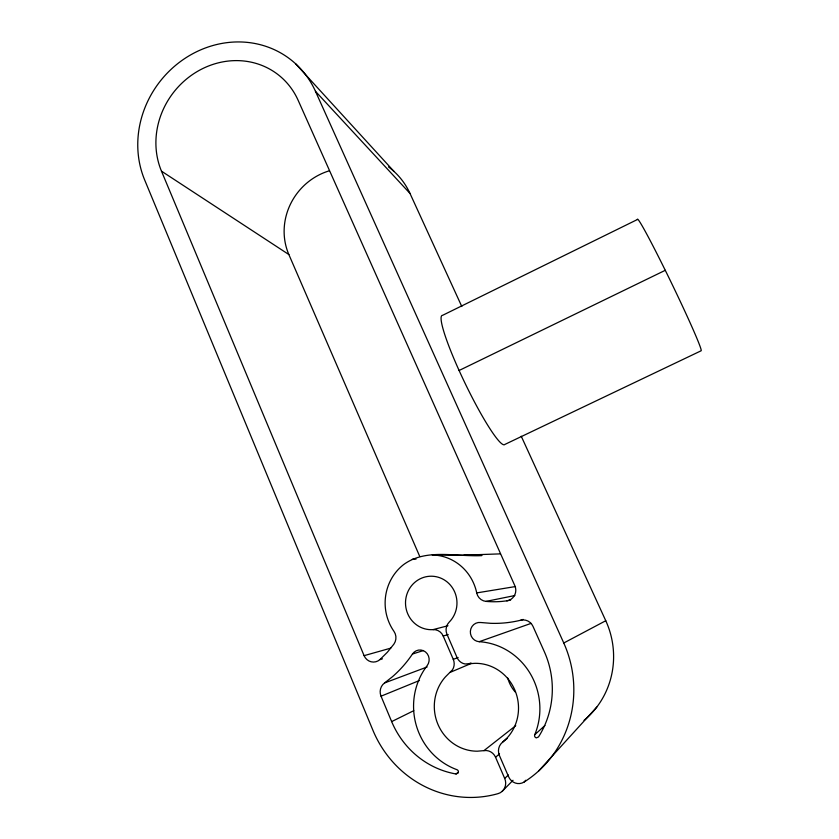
<?xml version="1.0" encoding="UTF-8"?>
<svg xmlns="http://www.w3.org/2000/svg" width="839" height="839" viewBox="0 0 839 839"><rect width="100%" height="100%" fill="white"/><g stroke="black" fill="none" stroke-linecap="round" stroke-linejoin="round"><path stroke-width="1.26" d="M534.726 734.733L534.558 735.499A2.244 2.139 71.1 0 0 536.415 737.869L538.502 736.936A87.581 83.743 79.6 0 0 544.396 651.84L532.996 626.366A10.917 10.571 77 0 0 520.799 620.199A114.482 112.048 -83.1 0 1 490.7 623.314L480.695 622.507A9.649 9.302 82.1 0 0 470.375 631.201A9.649 9.302 82.1 0 0 479.195 641.699A66.05 63.03 77.8 0 1 534.737 734.733L544.931 725.525M515.744 725.662L483.935 750.632L477.297 751.199A44.027 42.013 77.8 0 1 434.403 703.376A44.079 42.055 77.8 0 1 445.394 676.916L452.494 669.784A10.865 10.404 83.2 0 0 453.28 659.36L443.202 636.014A10.792 10.341 85.7 0 0 433.018 629.628A26.743 25.736 89.1 0 1 406.128 597.074A26.743 25.736 89.1 0 1 443.8 579.623A26.743 25.736 89.1 0 1 449.18 622.139A10.802 10.393 84.6 0 0 446.977 634.263L457.077 657.608A10.886 10.446 81.8 0 0 465.131 663.985L475.063 663.324A44.068 42.055 77.8 0 1 495.587 668.526A44.027 42.013 77.8 0 1 507.375 737.649L502.477 742.295A11.18 10.624 73.2 0 0 499.415 755.519L508.602 776.746A11.243 10.655 71.9 0 0 524.071 782.053L525.728 780.26M538.544 771.072L596.77 707.109M502.058 791.45L513.028 780.291M461.807 306.518L409.998 193.442L315.485 91.336A97.838 89.689 -52.3 0 0 194.302 52.899A97.838 89.689 -52.3 0 0 144.633 179.882L372.873 730.171A109.469 104.676 79.6 0 0 498.114 793.621A11.222 10.603 73.5 0 0 504.721 778.477L508.329 774.963M515.482 586.545L476.699 592.911A10.75 10.435 85.1 0 0 486.054 601.395A93.842 91.85 -83 0 0 501.67 601.437L506.84 600.839A10.792 10.488 82.9 0 0 514.852 585.727L298.149 100.323A78.268 71.745 -52.3 0 0 201.129 69.375A78.268 71.745 -52.3 0 0 161.476 171.156L364.095 655.658A10.718 10.183 89.1 0 0 379.952 659.58L387.335 652.27L393.9 644.132A10.697 10.194 89.3 0 0 393.973 631.368A48.159 46.334 89.1 0 1 403.601 564.595C426.243 547.993 456.007 557.159 481.974 555.491L432.242 554.967A48.159 46.334 89.1 0 1 476.72 592.921M483.935 750.643A11.159 10.571 74.9 0 1 495.555 757.26L499.499 753.904M502.477 742.295L507.385 738.299M412.452 654.032A9.617 9.177 85.4 0 1 425.478 651.934A9.617 9.177 85.4 0 1 427.156 665.652A66.05 63.03 77.8 0 0 456.972 769.699L457.622 770.087A2.234 2.108 76.9 0 1 458.084 773.055L456.038 773.978A87.581 83.743 79.6 0 1 391.656 721.592L381.042 696.192A10.834 10.267 85.4 0 1 384.587 682.925L392.421 676.748A114.366 108.42 -83.6 0 0 412.452 654.032L423.496 650.519M456.038 773.978L458.021 772.415M524.071 782.053A109.469 104.676 79.6 0 0 563.766 642.999L605.768 620.734L521.25 436.249M391.666 721.592L413.763 710.685M459.09 370.502L665.254 270.315M450.228 672.333L471.466 663.345M468.487 663.953L470.71 663.02M381.042 696.192L419.49 680.492M453.28 659.36L458.115 657.503M384.587 682.936L427.114 666.984M479.195 641.699L531.108 623.377M520.799 620.199L523.2 619.423M379.952 659.58L382.448 658.814M443.202 636.014L448.194 634.567M364.095 655.658L390.743 648.148M433.018 629.628L447.974 625.737M506.84 600.839L510.657 600M486.054 601.395L514.873 595.533M463.957 555.145L500.285 553.876M412.295 559.246L416.06 559.131M161.476 171.156L288.857 254.542L419.689 556.33M295.601 63.764L394.099 171.523M315.485 91.336L563.766 642.999M495.555 757.26L504.711 778.477M605.768 620.734A83.334 80.471 74.4 0 1 584.038 720.365M388.551 166.951A76.171 71.661 -52.1 0 1 409.998 193.442M515.282 692.049A33.476 32.27 72.9 0 1 507.763 678.059M288.857 254.542A60.943 57.335 -52.1 0 1 329.066 170.883M637.388 219.535L442.593 315.328A71.776 8.81 64.2 0 0 464.932 382.993A71.776 8.81 64.2 0 0 504.868 444.429L701.068 350.807A73.056 2.811 64.2 0 0 671.441 282.932A73.056 2.811 64.2 0 0 637.388 219.535"/></g></svg>
